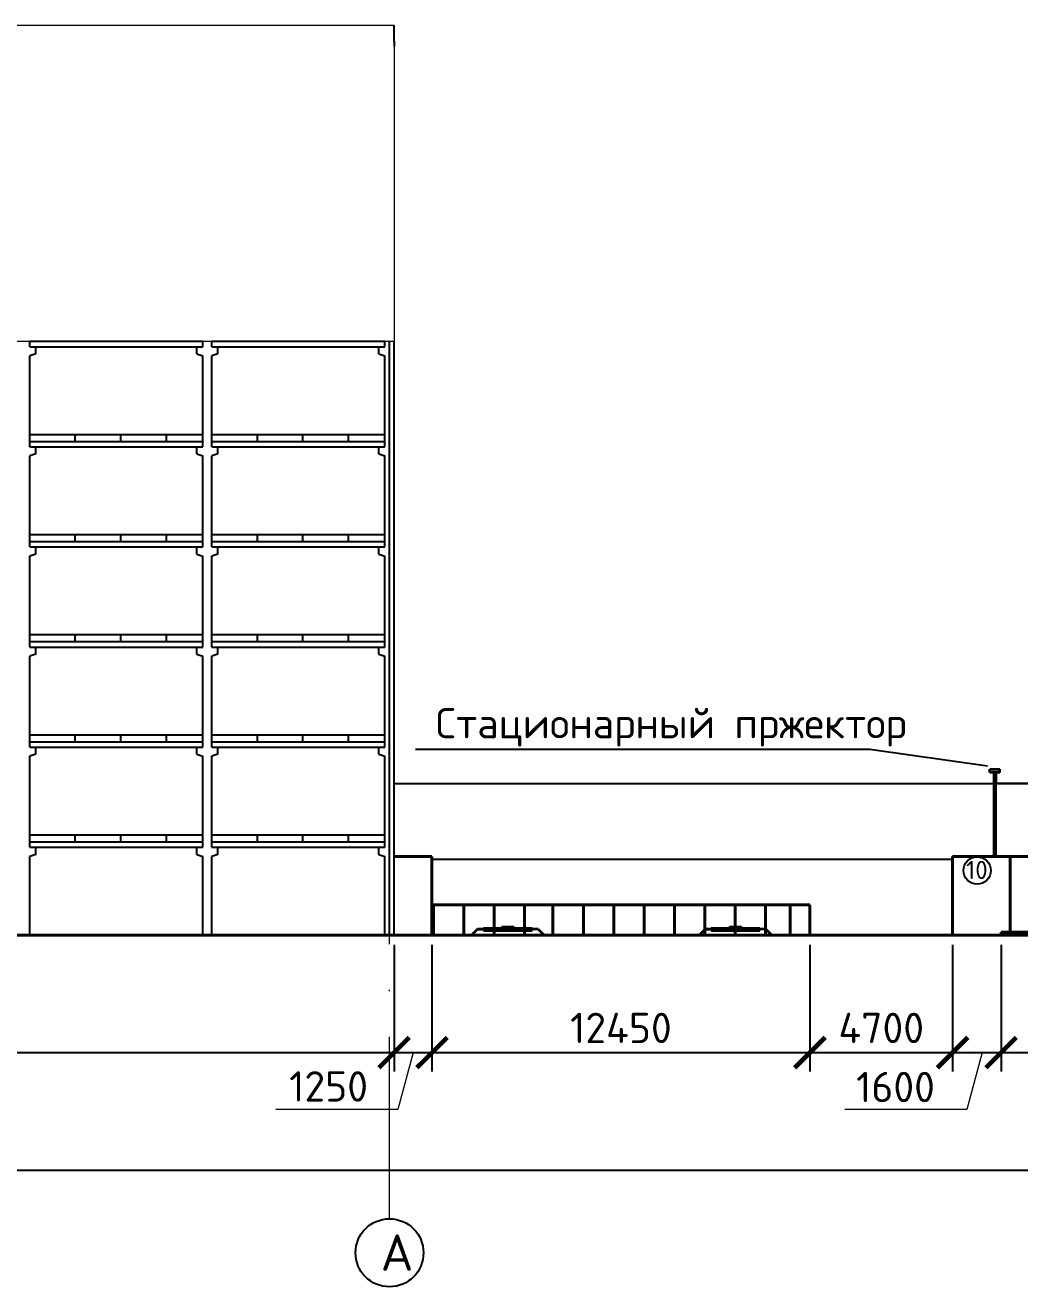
# Model space of a CAD drawing. Header units: millimetres. Extents: x -782 to 10910, y 3841 to 13237.
# Drawn here: x 1693.4 to 1758.9, y 8092.1 to 8175.2 of the extents above; entities that cross this region are included whole.
import ezdxf

# ---------------------------------------------------------------- set-up
doc = ezdxf.new("R2010")
doc.units = ezdxf.units.MM
doc.linetypes.add('ACAD_ISO10W100', pattern=[18, 12, -3, 0, -3])
doc.linetypes.add('CENTER2', pattern=[28.575, 19.05, -3.175, 3.175, -3.175])
doc.layers.add('1', color=7, linetype='Continuous')
doc.layers.add('Оbводка', color=1, linetype='Continuous', lineweight=90)
doc.styles.add('2.5', font='isocpeur.ttf', dxfattribs={"height": 2})
doc.styles.add('Isocpeur', font='isocpeur.ttf')
doc.dimstyles.new('М500 стройгенп', dxfattribs={"dimtxt": 2, "dimasz": 2, "dimexe": 1.25, "dimexo": 0.625, "dimtad": 1, "dimlfac": 500, "dimtxsty": '2.5', "dimblk": 'ARCHTICK', "dimcen": 2.5, "dimadec": 0, "dimazin": 0, "dimtfac": 1, "dimtmove": 0, "dimatfit": 3, "dimfxl": 1, "dimarcsym": 0})

# ---------------------------------------------------------------- blocks, each defined once
blk = doc.blocks.new('_ArchTick')
at = {"color": 0, "linetype": 'ByBlock', "const_width": 0.15}
blk.add_lwpolyline([(-0.5, -0.5), (0.5, 0.5)], dxfattribs=at)
blk = doc.blocks.new('*D771')
at = {"color": 0, "lineweight": -2, "transparency": 16777216}
for p, q in [((1645.089, 8114.599), (1645.089, 8106.241)), ((1717.689, 8114.599), (1717.689, 8106.241)), ((1645.089, 8107.491), (1717.689, 8107.491))]:
    blk.add_line(p, q, dxfattribs=at)
at = {"layer": 'Defpoints', "color": 0, "lineweight": -3, "transparency": 16777216}
for p in [(1645.089, 8115.224), (1717.689, 8115.224), (1717.689, 8107.491)]:
    blk.add_point(p, dxfattribs=at)
at = {"color": 0, "lineweight": -2, "transparency": 16777216, "xscale": 2, "yscale": 2, "zscale": 2, "rotation": 180}
blk.add_blockref('_ArchTick', (1645.089, 8107.491), dxfattribs=at)
at = {"color": 0, "lineweight": -2, "transparency": 16777216, "xscale": 2, "yscale": 2, "zscale": 2}
blk.add_blockref('_ArchTick', (1717.689, 8107.491), dxfattribs=at)
at = {"color": 0, "lineweight": 20, "transparency": 16777216, "insert": (1681.389, 8109.116), "char_height": 2, "attachment_point": 5, "style": '2.5'}
blk.add_mtext('36300', dxfattribs=at)
blk = doc.blocks.new('*D787')
at = {"color": 0, "lineweight": -2, "transparency": 16777216}
for p, q in [((1717.689, 8114.599), (1717.689, 8106.241)), ((1720.189, 8114.599), (1720.189, 8106.241)), ((1717.689, 8107.491), (1720.189, 8107.491))]:
    blk.add_line(p, q, dxfattribs=at)
at = {"layer": 'Defpoints', "color": 0, "lineweight": -3, "transparency": 16777216}
for p in [(1717.689, 8115.224), (1720.189, 8115.224), (1720.189, 8107.491)]:
    blk.add_point(p, dxfattribs=at)
at = {"color": 0, "lineweight": -2, "transparency": 16777216, "xscale": 2, "yscale": 2, "zscale": 2, "rotation": 180}
blk.add_blockref('_ArchTick', (1717.689, 8107.491), dxfattribs=at)
at = {"color": 0, "lineweight": -2, "transparency": 16777216, "xscale": 2, "yscale": 2, "zscale": 2}
blk.add_blockref('_ArchTick', (1720.189, 8107.491), dxfattribs=at)
at = {"color": 0, "lineweight": 20, "transparency": 16777216, "insert": (1713.377, 8105.259), "char_height": 2, "attachment_point": 5, "style": '2.5'}
blk.add_mtext('1250', dxfattribs=at)
blk = doc.blocks.new('*D788')
at = {"color": 0, "lineweight": -2, "transparency": 16777216}
for p, q in [((1720.189, 8114.599), (1720.189, 8106.241)), ((1745.089, 8114.599), (1745.089, 8106.241)), ((1720.189, 8107.491), (1745.089, 8107.491))]:
    blk.add_line(p, q, dxfattribs=at)
at = {"layer": 'Defpoints', "color": 0, "lineweight": -3, "transparency": 16777216}
for p in [(1720.189, 8115.224), (1745.089, 8115.224), (1745.089, 8107.491)]:
    blk.add_point(p, dxfattribs=at)
at = {"color": 0, "lineweight": -2, "transparency": 16777216, "xscale": 2, "yscale": 2, "zscale": 2, "rotation": 180}
blk.add_blockref('_ArchTick', (1720.189, 8107.491), dxfattribs=at)
at = {"color": 0, "lineweight": -2, "transparency": 16777216, "xscale": 2, "yscale": 2, "zscale": 2}
blk.add_blockref('_ArchTick', (1745.089, 8107.491), dxfattribs=at)
at = {"color": 0, "lineweight": 20, "transparency": 16777216, "insert": (1732.639, 8109.116), "char_height": 2, "attachment_point": 5, "style": '2.5'}
blk.add_mtext('12450', dxfattribs=at)
blk = doc.blocks.new('*D789')
at = {"color": 0, "lineweight": -2, "transparency": 16777216}
for p, q in [((1745.089, 8114.599), (1745.089, 8106.241)), ((1754.489, 8114.599), (1754.489, 8106.241)), ((1745.089, 8107.491), (1754.489, 8107.491))]:
    blk.add_line(p, q, dxfattribs=at)
at = {"layer": 'Defpoints', "color": 0, "lineweight": -3, "transparency": 16777216}
for p in [(1745.089, 8115.224), (1754.489, 8115.224), (1754.489, 8107.491)]:
    blk.add_point(p, dxfattribs=at)
at = {"color": 0, "lineweight": -2, "transparency": 16777216, "xscale": 2, "yscale": 2, "zscale": 2, "rotation": 180}
blk.add_blockref('_ArchTick', (1745.089, 8107.491), dxfattribs=at)
at = {"color": 0, "lineweight": -2, "transparency": 16777216, "xscale": 2, "yscale": 2, "zscale": 2}
blk.add_blockref('_ArchTick', (1754.489, 8107.491), dxfattribs=at)
at = {"color": 0, "lineweight": 20, "transparency": 16777216, "insert": (1749.789, 8109.116), "char_height": 2, "attachment_point": 5, "style": '2.5'}
blk.add_mtext('4700', dxfattribs=at)
blk = doc.blocks.new('*D790')
at = {"color": 0, "lineweight": -2, "transparency": 16777216}
for p, q in [((1754.489, 8114.599), (1754.489, 8106.241)), ((1757.689, 8114.599), (1757.689, 8106.241)), ((1754.489, 8107.491), (1757.689, 8107.491))]:
    blk.add_line(p, q, dxfattribs=at)
at = {"layer": 'Defpoints', "color": 0, "lineweight": -3, "transparency": 16777216}
for p in [(1754.489, 8115.224), (1757.689, 8115.224), (1757.689, 8107.491)]:
    blk.add_point(p, dxfattribs=at)
at = {"color": 0, "lineweight": -2, "transparency": 16777216, "xscale": 2, "yscale": 2, "zscale": 2, "rotation": 180}
blk.add_blockref('_ArchTick', (1754.489, 8107.491), dxfattribs=at)
at = {"color": 0, "lineweight": -2, "transparency": 16777216, "xscale": 2, "yscale": 2, "zscale": 2}
blk.add_blockref('_ArchTick', (1757.689, 8107.491), dxfattribs=at)
at = {"color": 0, "lineweight": 20, "transparency": 16777216, "insert": (1750.731, 8105.221), "char_height": 2, "attachment_point": 5, "style": '2.5'}
blk.add_mtext('1600', dxfattribs=at)
blk = doc.blocks.new('*D791')
at = {"color": 0, "lineweight": -2, "transparency": 16777216}
for p, q in [((1757.689, 8114.599), (1757.689, 8106.241)), ((1777.689, 8114.599), (1777.689, 8106.241)), ((1757.689, 8107.491), (1777.689, 8107.491))]:
    blk.add_line(p, q, dxfattribs=at)
at = {"layer": 'Defpoints', "color": 0, "lineweight": -3, "transparency": 16777216}
for p in [(1757.689, 8115.224), (1777.689, 8115.224), (1777.689, 8107.491)]:
    blk.add_point(p, dxfattribs=at)
at = {"color": 0, "lineweight": -2, "transparency": 16777216, "xscale": 2, "yscale": 2, "zscale": 2, "rotation": 180}
blk.add_blockref('_ArchTick', (1757.689, 8107.491), dxfattribs=at)
at = {"color": 0, "lineweight": -2, "transparency": 16777216, "xscale": 2, "yscale": 2, "zscale": 2}
blk.add_blockref('_ArchTick', (1777.689, 8107.491), dxfattribs=at)
at = {"color": 0, "lineweight": 20, "transparency": 16777216, "insert": (1767.689, 8109.116), "char_height": 2, "attachment_point": 5, "style": '2.5'}
blk.add_mtext('10000', dxfattribs=at)
blk = doc.blocks.new('*D773')
at = {"color": 0, "lineweight": -2, "transparency": 16777216}
for p, q in [((1546.369, 8114.599), (1546.369, 8098.489)), ((1814.889, 8114.599), (1814.889, 8098.489)), ((1546.369, 8099.739), (1814.889, 8099.739))]:
    blk.add_line(p, q, dxfattribs=at)
at = {"layer": 'Defpoints', "color": 0, "lineweight": -3, "transparency": 16777216}
for p in [(1546.369, 8115.224), (1814.889, 8115.224), (1814.889, 8099.739)]:
    blk.add_point(p, dxfattribs=at)
at = {"color": 0, "lineweight": -2, "transparency": 16777216, "xscale": 2, "yscale": 2, "zscale": 2, "rotation": 180}
blk.add_blockref('_ArchTick', (1546.369, 8099.739), dxfattribs=at)
at = {"color": 0, "lineweight": -2, "transparency": 16777216, "xscale": 2, "yscale": 2, "zscale": 2}
blk.add_blockref('_ArchTick', (1814.889, 8099.739), dxfattribs=at)
at = {"color": 0, "lineweight": 20, "transparency": 16777216, "insert": (1679.629, 8101.364), "char_height": 2, "attachment_point": 5, "style": '2.5'}
blk.add_mtext('136000', dxfattribs=at)

msp = doc.modelspace()

# ---------------------------------------------------------------- linework, layer by layer
at = {"lineweight": 20}
for p, q in [((1645.089062, 8175.223645), (1717.689062, 8175.223645)), ((1717.689062, 8175.223645), (1717.689062, 8154.363645)), ((1717.689062, 8154.363645), (1645.089062, 8154.363645)), ((1718.939062, 8107.490868), (1717.934252, 8103.740868)), ((1756.439062, 8107.490868), (1755.434252, 8103.740868)), ((1717.934252, 8103.740868), (1709.893529, 8103.740868)), ((1755.434252, 8103.740868), (1747.393529, 8103.740868))]:
    msp.add_line(p, q, dxfattribs=at)
at = {"lineweight": 25}
for p, q in [((1717.689062, 8174.183645), (1717.689062, 8175.223645)), ((1717.689062, 8174.183645), (1717.689062, 8173.823645)), ((1693.689062, 8154.023645), (1693.689062, 8154.363645)), ((1705.089062, 8154.363645), (1693.689062, 8154.363645)), ((1705.089062, 8154.023645), (1705.089062, 8154.363645)), ((1705.089062, 8154.023645), (1705.089062, 8154.363645)), ((1705.689062, 8154.023645), (1705.689062, 8154.363645)), ((1717.089062, 8154.363645), (1705.689062, 8154.363645)), ((1717.089062, 8154.023645), (1717.089062, 8154.363645)), ((1717.089062, 8154.023645), (1717.089062, 8154.363645)), ((1717.689062, 8115.223645), (1717.689062, 8154.363645)), ((1693.689062, 8154.023645), (1705.089062, 8154.023645)), ((1694.089062, 8153.556978), (1693.689062, 8153.423645)), ((1694.089062, 8153.556978), (1694.089062, 8154.023645)), ((1704.689062, 8153.556978), (1704.689062, 8154.023645)), ((1704.689062, 8153.556978), (1705.089062, 8153.423645)), ((1705.689062, 8154.023645), (1717.089062, 8154.023645)), ((1706.089062, 8153.556978), (1705.689062, 8153.423645)), ((1706.089062, 8153.556978), (1706.089062, 8154.023645)), ((1716.689062, 8153.556978), (1716.689062, 8154.023645)), ((1716.689062, 8153.556978), (1717.089062, 8153.423645)), ((1693.689062, 8147.423645), (1693.689062, 8153.423645)), ((1705.089062, 8147.423645), (1705.089062, 8153.423645)), ((1705.089062, 8147.423645), (1705.089062, 8153.423645)), ((1705.689062, 8147.423645), (1705.689062, 8153.423645)), ((1717.089062, 8147.423645), (1717.089062, 8153.423645)), ((1717.089062, 8147.423645), (1717.089062, 8153.423645)), ((1705.089062, 8148.223645), (1693.689062, 8148.223645)), ((1705.089062, 8147.763645), (1693.689062, 8147.763645)), ((1696.689062, 8147.763645), (1696.689062, 8148.223645)), ((1699.689062, 8147.763645), (1699.689062, 8148.223645)), ((1702.689062, 8147.763645), (1702.689062, 8148.223645)), ((1717.089062, 8148.223645), (1705.689062, 8148.223645)), ((1717.089062, 8147.763645), (1705.689062, 8147.763645)), ((1708.689062, 8147.763645), (1708.689062, 8148.223645)), ((1711.689062, 8147.763645), (1711.689062, 8148.223645)), ((1714.689062, 8147.763645), (1714.689062, 8148.223645)), ((1693.689062, 8147.423645), (1705.089062, 8147.423645)), ((1694.089062, 8146.956978), (1693.689062, 8146.823645)), ((1694.089062, 8146.956978), (1694.089062, 8147.423645)), ((1704.689062, 8146.956978), (1704.689062, 8147.423645)), ((1704.689062, 8146.956978), (1705.089062, 8146.823645)), ((1705.689062, 8147.423645), (1717.089062, 8147.423645)), ((1706.089062, 8146.956978), (1705.689062, 8146.823645)), ((1706.089062, 8146.956978), (1706.089062, 8147.423645)), ((1716.689062, 8146.956978), (1716.689062, 8147.423645)), ((1716.689062, 8146.956978), (1717.089062, 8146.823645)), ((1693.689062, 8140.823645), (1693.689062, 8146.823645)), ((1705.089062, 8140.823645), (1705.089062, 8146.823645)), ((1705.689062, 8140.823645), (1705.689062, 8146.823645)), ((1717.089062, 8140.823645), (1717.089062, 8146.823645)), ((1705.089062, 8141.623645), (1693.689062, 8141.623645)), ((1705.089062, 8141.163645), (1693.689062, 8141.163645)), ((1696.689062, 8141.163645), (1696.689062, 8141.623645)), ((1699.689062, 8141.163645), (1699.689062, 8141.623645)), ((1702.689062, 8141.163645), (1702.689062, 8141.623645)), ((1717.089062, 8141.623645), (1705.689062, 8141.623645)), ((1717.089062, 8141.163645), (1705.689062, 8141.163645)), ((1708.689062, 8141.163645), (1708.689062, 8141.623645)), ((1711.689062, 8141.163645), (1711.689062, 8141.623645)), ((1714.689062, 8141.163645), (1714.689062, 8141.623645)), ((1693.689062, 8140.823645), (1705.089062, 8140.823645)), ((1694.089062, 8140.356978), (1693.689062, 8140.223645)), ((1693.689062, 8134.223645), (1693.689062, 8140.223645)), ((1694.089062, 8140.356978), (1694.089062, 8140.823645)), ((1704.689062, 8140.356978), (1704.689062, 8140.823645)), ((1704.689062, 8140.356978), (1705.089062, 8140.223645)), ((1705.089062, 8134.223645), (1705.089062, 8140.223645)), ((1705.689062, 8140.823645), (1717.089062, 8140.823645)), ((1706.089062, 8140.356978), (1705.689062, 8140.223645)), ((1705.689062, 8134.223645), (1705.689062, 8140.223645)), ((1706.089062, 8140.356978), (1706.089062, 8140.823645)), ((1716.689062, 8140.356978), (1716.689062, 8140.823645)), ((1716.689062, 8140.356978), (1717.089062, 8140.223645)), ((1717.089062, 8134.223645), (1717.089062, 8140.223645)), ((1705.089062, 8135.023645), (1693.689062, 8135.023645)), ((1705.089062, 8134.563645), (1693.689062, 8134.563645)), ((1696.689062, 8134.563645), (1696.689062, 8135.023645)), ((1699.689062, 8134.563645), (1699.689062, 8135.023645)), ((1702.689062, 8134.563645), (1702.689062, 8135.023645)), ((1717.089062, 8135.023645), (1705.689062, 8135.023645)), ((1717.089062, 8134.563645), (1705.689062, 8134.563645)), ((1708.689062, 8134.563645), (1708.689062, 8135.023645)), ((1711.689062, 8134.563645), (1711.689062, 8135.023645)), ((1714.689062, 8134.563645), (1714.689062, 8135.023645)), ((1693.689062, 8134.223645), (1705.089062, 8134.223645)), ((1694.089062, 8133.756978), (1693.689062, 8133.623645)), ((1693.689062, 8127.623645), (1693.689062, 8133.623645)), ((1694.089062, 8133.756978), (1694.089062, 8134.223645)), ((1704.689062, 8133.756978), (1704.689062, 8134.223645)), ((1704.689062, 8133.756978), (1705.089062, 8133.623645)), ((1705.089062, 8127.623645), (1705.089062, 8133.623645)), ((1705.689062, 8134.223645), (1717.089062, 8134.223645)), ((1706.089062, 8133.756978), (1705.689062, 8133.623645)), ((1705.689062, 8127.623645), (1705.689062, 8133.623645)), ((1706.089062, 8133.756978), (1706.089062, 8134.223645)), ((1716.689062, 8133.756978), (1716.689062, 8134.223645)), ((1716.689062, 8133.756978), (1717.089062, 8133.623645)), ((1717.089062, 8127.623645), (1717.089062, 8133.623645)), ((1705.089062, 8128.423645), (1693.689062, 8128.423645)), ((1705.089062, 8127.963645), (1693.689062, 8127.963645)), ((1696.689062, 8127.963645), (1696.689062, 8128.423645)), ((1699.689062, 8127.963645), (1699.689062, 8128.423645)), ((1702.689062, 8127.963645), (1702.689062, 8128.423645)), ((1717.089062, 8128.423645), (1705.689062, 8128.423645)), ((1717.089062, 8127.963645), (1705.689062, 8127.963645)), ((1708.689062, 8127.963645), (1708.689062, 8128.423645)), ((1711.689062, 8127.963645), (1711.689062, 8128.423645)), ((1714.689062, 8127.963645), (1714.689062, 8128.423645)), ((1693.689062, 8127.623645), (1705.089062, 8127.623645)), ((1694.089062, 8127.156978), (1693.689062, 8127.023645)), ((1693.689062, 8121.023645), (1693.689062, 8127.023645)), ((1694.089062, 8127.156978), (1694.089062, 8127.623645)), ((1704.689062, 8127.156978), (1704.689062, 8127.623645)), ((1704.689062, 8127.156978), (1705.089062, 8127.023645)), ((1705.089062, 8121.023645), (1705.089062, 8127.023645)), ((1705.689062, 8127.623645), (1717.089062, 8127.623645)), ((1706.089062, 8127.156978), (1705.689062, 8127.023645)), ((1705.689062, 8121.023645), (1705.689062, 8127.023645)), ((1706.089062, 8127.156978), (1706.089062, 8127.623645)), ((1716.689062, 8127.156978), (1716.689062, 8127.623645)), ((1716.689062, 8127.156978), (1717.089062, 8127.023645)), ((1717.089062, 8121.023645), (1717.089062, 8127.023645)), ((1749.03045, 8127.476782), (1719.101941, 8127.476782)), ((1756.793366, 8126.378811), (1749.03045, 8127.476782)), ((1717.689062, 8125.223645), (1814.303259, 8125.223645)), ((1814.272201, 8125.223645), (1757.272201, 8125.223645)), ((1705.089062, 8121.823645), (1693.689062, 8121.823645)), ((1705.089062, 8121.363645), (1693.689062, 8121.363645)), ((1696.689062, 8121.363645), (1696.689062, 8121.823645)), ((1699.689062, 8121.363645), (1699.689062, 8121.823645)), ((1702.689062, 8121.363645), (1702.689062, 8121.823645)), ((1717.089062, 8121.823645), (1705.689062, 8121.823645)), ((1717.089062, 8121.363645), (1705.689062, 8121.363645)), ((1708.689062, 8121.363645), (1708.689062, 8121.823645)), ((1711.689062, 8121.363645), (1711.689062, 8121.823645)), ((1714.689062, 8121.363645), (1714.689062, 8121.823645)), ((1693.689062, 8121.023645), (1705.089062, 8121.023645)), ((1694.089062, 8120.556978), (1693.689062, 8120.423645)), ((1693.689062, 8115.223645), (1693.689062, 8120.423645)), ((1694.089062, 8120.556978), (1694.089062, 8121.023645)), ((1704.689062, 8120.556978), (1704.689062, 8121.023645)), ((1704.689062, 8121.023645), (1705.089062, 8121.023645)), ((1704.689062, 8120.556978), (1705.089062, 8120.423645)), ((1705.089062, 8115.223645), (1705.089062, 8120.423645)), ((1705.689062, 8121.023645), (1717.089062, 8121.023645)), ((1706.089062, 8120.556978), (1705.689062, 8120.423645)), ((1705.689062, 8115.223645), (1705.689062, 8120.423645)), ((1706.089062, 8120.556978), (1706.089062, 8121.023645)), ((1716.689062, 8120.556978), (1716.689062, 8121.023645)), ((1716.689062, 8120.556978), (1717.089062, 8120.423645)), ((1717.089062, 8115.223645), (1717.089062, 8120.423645)), ((1754.489062, 8120.223645), (1720.189062, 8120.223645)), ((1717.689062, 8115.223645), (1718.289062, 8115.223645))]:
    msp.add_line(p, q, dxfattribs=at)
at = {"linetype": 'CENTER2', "lineweight": 25, "ltscale": 200}
msp.add_line((1717.389062, 8115.223645), (1717.389062, 8154.363645), dxfattribs=at)
at = {"lineweight": 35}
for p, q in [((1756.953021, 8125.953401), (1756.953021, 8126.182284)), ((1756.953021, 8126.182284), (1757.60302, 8126.181313)), ((1757.60302, 8125.95243), (1757.60302, 8126.181313)), ((1757.20302, 8125.954372), (1756.953021, 8125.953886)), ((1757.60302, 8125.953774), (1757.20302, 8125.954372)), ((1757.20302, 8125.954372), (1757.204439, 8125.223645)), ((1757.35302, 8125.223645), (1757.35302, 8125.954372)), ((1757.397201, 8125.223645), (1757.147201, 8125.223645)), ((1757.397201, 8125.223645), (1757.147201, 8125.223645)), ((1723.189062, 8115.623645), (1722.789062, 8115.223645)), ((1723.589062, 8115.623645), (1723.189062, 8115.623645)), ((1723.189062, 8115.623645), (1723.589062, 8115.623645)), ((1723.589062, 8115.703645), (1723.589062, 8115.623645)), ((1723.589062, 8115.623645), (1723.589062, 8115.703645)), ((1723.589062, 8115.703645), (1726.789062, 8115.703645)), ((1723.589062, 8115.623645), (1723.589062, 8115.543645)), ((1723.589062, 8115.543645), (1726.789062, 8115.543645)), ((1724.789062, 8115.703645), (1724.789062, 8115.783645)), ((1724.789062, 8115.783645), (1725.589062, 8115.783645)), ((1725.189062, 8115.703645), (1724.789062, 8115.703645)), ((1724.789062, 8115.703645), (1724.789062, 8115.703645)), ((1725.589062, 8115.783645), (1725.589062, 8115.703645)), ((1726.789062, 8115.543645), (1726.789062, 8115.703645)), ((1727.189062, 8115.623645), (1726.789062, 8115.623645)), ((1727.189062, 8115.623645), (1727.589062, 8115.223645)), ((1738.189062, 8115.623645), (1737.789062, 8115.223645)), ((1738.589062, 8115.623645), (1738.189062, 8115.623645)), ((1738.189062, 8115.623645), (1738.589062, 8115.623645)), ((1738.589062, 8115.703645), (1738.589062, 8115.623645)), ((1738.589062, 8115.623645), (1738.589062, 8115.703645)), ((1738.589062, 8115.703645), (1741.789062, 8115.703645)), ((1738.589062, 8115.623645), (1738.589062, 8115.543645)), ((1738.589062, 8115.543645), (1741.789062, 8115.543645)), ((1739.789062, 8115.703645), (1739.789062, 8115.783645)), ((1739.789062, 8115.783645), (1740.589062, 8115.783645)), ((1740.189062, 8115.703645), (1739.789062, 8115.703645)), ((1739.789062, 8115.703645), (1739.789062, 8115.703645)), ((1740.589062, 8115.783645), (1740.589062, 8115.703645)), ((1741.789062, 8115.543645), (1741.789062, 8115.703645)), ((1742.189062, 8115.623645), (1741.789062, 8115.623645)), ((1742.189062, 8115.623645), (1742.589062, 8115.223645))]:
    msp.add_line(p, q, dxfattribs=at)
at = {"color": 0, "linetype": 'Continuous', "lineweight": 35}
msp.add_line((1757.397201, 8125.223645), (1757.147201, 8125.223645), dxfattribs=at)
at = {"lineweight": 40}
for p, q in [((1757.226562, 8125.223645), (1757.226562, 8120.423645)), ((1757.326562, 8120.423645), (1757.326562, 8125.223645)), ((1717.689062, 8120.423645), (1720.189062, 8120.423645)), ((1720.189062, 8120.423645), (1720.189062, 8115.223645)), ((1758.289062, 8120.423645), (1754.489062, 8120.423645)), ((1754.489062, 8120.423645), (1754.489062, 8115.223645)), ((1770.289062, 8120.423645), (1758.289062, 8120.423645)), ((1758.289062, 8120.423645), (1758.289062, 8115.423645)), ((1720.289062, 8115.223645), (1720.289062, 8117.223645)), ((1720.289062, 8117.223645), (1745.089062, 8117.223645)), ((1722.289062, 8115.223645), (1722.289062, 8117.223645)), ((1724.289062, 8115.223645), (1724.289062, 8117.223645)), ((1726.277136, 8115.223645), (1726.277136, 8117.223645)), ((1728.159837, 8115.223645), (1728.159837, 8117.223645)), ((1730.167125, 8115.223645), (1730.167125, 8117.223645)), ((1732.167125, 8115.223645), (1732.167125, 8117.223645)), ((1734.167125, 8115.223645), (1734.167125, 8117.223645)), ((1736.167125, 8115.223645), (1736.167125, 8117.223645)), ((1738.167125, 8115.223645), (1738.167125, 8117.223645)), ((1740.167125, 8115.223645), (1740.167125, 8117.223645)), ((1742.167125, 8115.223645), (1742.167125, 8117.223645)), ((1743.799458, 8115.223645), (1743.799458, 8117.223645)), ((1745.089062, 8115.223645), (1745.089062, 8117.223645)), ((1777.689062, 8115.423645), (1757.689062, 8115.423645)), ((1757.689062, 8115.423645), (1757.689062, 8115.223645)), ((1544.04729, 8115.223645), (1817.264284, 8115.223645))]:
    msp.add_line(p, q, dxfattribs=at)
at = {"color": 1, "lineweight": 25}
for p, q in [((1722.289062, 8115.223645), (1722.289062, 8116.223645)), ((1724.289062, 8115.223645), (1724.289062, 8116.223645)), ((1743.799458, 8115.223645), (1743.799458, 8116.223645))]:
    msp.add_line(p, q, dxfattribs=at)
at = {"lineweight": 25, "ltscale": 200}
msp.add_line((1645.389062, 8115.223645), (1717.689062, 8115.223645), dxfattribs=at)
at = {"linetype": 'ACAD_ISO10W100', "lineweight": 20}
msp.add_line((1717.389062, 8096.530019), (1717.389062, 8115.223645), dxfattribs=at)
at = {"layer": 'Оbводка', "color": 0, "lineweight": -2}
for centre, radius in [((1756.111626, 8119.492816), 0.902538), ((1717.389062, 8094.290022), 2.239996)]:
    msp.add_circle(centre, radius, dxfattribs=at)

# ---------------------------------------------------------------- texts
at = {"lineweight": 25, "insert": (1720.432547, 8130.209459), "char_height": 2, "attachment_point": 1, "style": 'Isocpeur'}
msp.add_mtext_dynamic_manual_height_columns('Стационарный пржектор', width=33.70747748, gutter_width=12.5, heights=[0], dxfattribs=at)
at = {"lineweight": 40, "insert": (1756.093008, 8119.529143), "char_height": 1.199998, "width": 15.99997333, "attachment_point": 5, "style": 'Isocpeur'}
msp.add_mtext('10', dxfattribs=at)
at = {"layer": '1', "insert": (1716.808755, 8095.504338), "char_height": 2.399996, "width": 335.51997649, "attachment_point": 1, "style": 'Isocpeur'}
msp.add_mtext('А', dxfattribs=at)

# ---------------------------------------------------------------- dimensions: what is measured, and where the dimension line sits
at = {"lineweight": 20}
dim = msp.add_linear_dim(base=(1814.889062, 8099.739326), p1=(1546.369062, 8115.223645), p2=(1814.889062, 8115.223645), text='136000', dimstyle='М500 стройгенп', dxfattribs=at)
dim.commit()
dim.dimension.update_dxf_attribs({"geometry": '*D773', "text_midpoint": (1679.629062, 8099.739326), "dimtype": 160})
for base, p1, p2, picture, middle in [((1717.689062, 8107.490868), (1645.089062, 8115.223645), (1717.689062, 8115.223645), '*D771', (1681.389062, 8109.115868)), ((1745.089062, 8107.490868), (1720.189062, 8115.223645), (1745.089062, 8115.223645), '*D788', (1732.639062, 8109.115868)), ((1754.489062, 8107.490868), (1745.089062, 8115.223645), (1754.489062, 8115.223645), '*D789', (1749.789062, 8109.115868)), ((1777.689062, 8107.490868), (1757.689062, 8115.223645), (1777.689062, 8115.223645), '*D791', (1767.689062, 8109.115868))]:
    dim = msp.add_linear_dim(base=base, p1=p1, p2=p2, dimstyle='М500 стройгенп', dxfattribs=at)
    dim.commit()
    dim.dimension.update_dxf_attribs({"geometry": picture, "text_midpoint": middle})
for base, p1, p2, picture, middle in [((1720.189062, 8107.490868), (1717.689062, 8115.223645), (1720.189062, 8115.223645), '*D787', (1713.377405, 8105.259394)), ((1757.689062, 8107.490868), (1754.489062, 8115.223645), (1757.689062, 8115.223645), '*D790', (1750.731457, 8105.221264))]:
    dim = msp.add_linear_dim(base=base, p1=p1, p2=p2, dimstyle='М500 стройгенп', override={"dimtmove": 2}, dxfattribs=at)
    dim.commit()
    dim.dimension.update_dxf_attribs({"geometry": picture, "text_midpoint": middle, "dimtype": 160})

doc.saveas('drawing.dxf')
